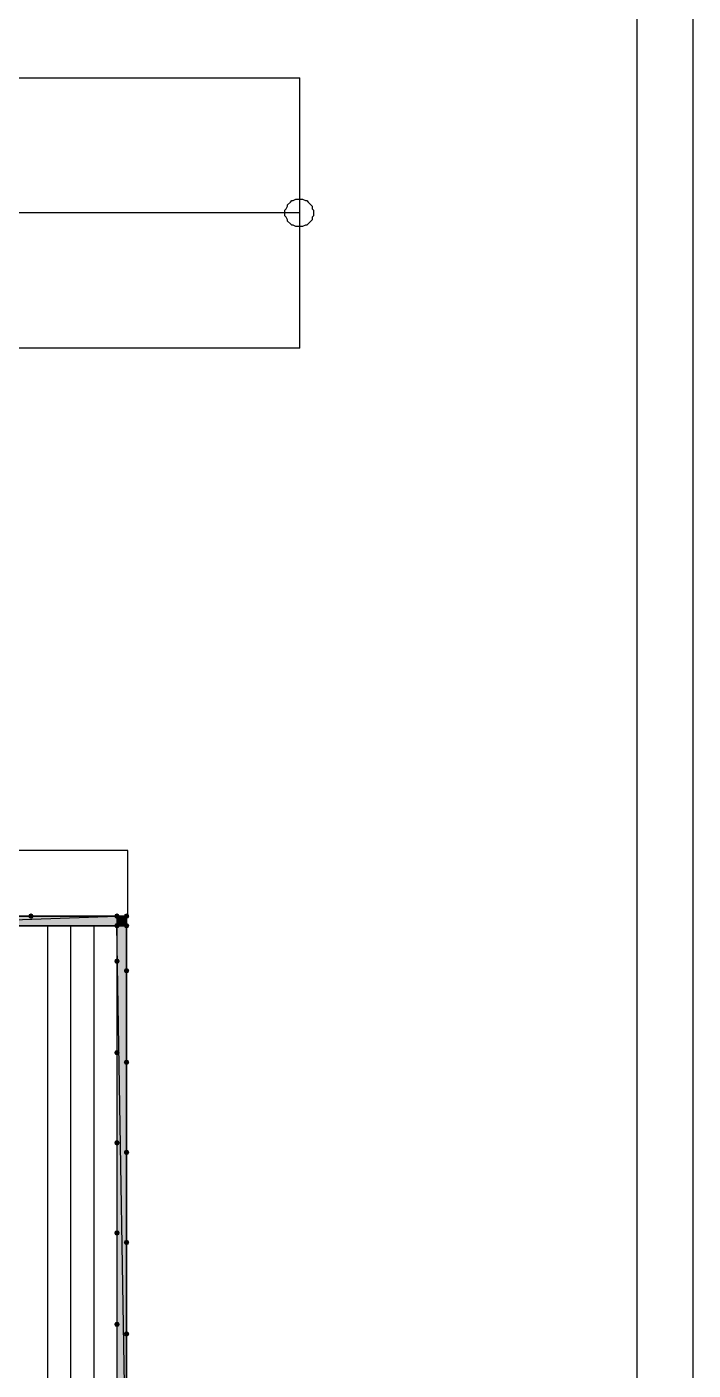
# Model space of a CAD drawing. Header units: millimetres. Extents: x 0 to 420, y 0 to 297.
# Drawn here: x 399.41 to 420.07, y 189.84 to 231.49 of the extents above; entities that cross this region are included whole.
import ezdxf

# ---------------------------------------------------------------- set-up
doc = ezdxf.new("R2010")
doc.units = ezdxf.units.MM
doc.layers.get('0').update_dxf_attribs({"linetype": 'CONTINUOUS'})

msp = doc.modelspace()

# ---------------------------------------------------------------- hatches: boundary and pattern name
at = {"true_color": 0x000007}
h = msp.add_hatch(color=0, dxfattribs=at)
h.paths.add_polyline_path([(402.209, 203.623333), (393.7, 203.623333), (402.209, 203.919667)], flags=0)
h.paths.add_polyline_path([(393.7, 203.623333), (402.209, 203.919667), (393.7, 203.919667)], flags=0)
at = {"true_color": 0x0000fe}
for points in [[(399.626667, 203.919667), (399.601796, 203.859871), (399.542, 203.835), (399.482204, 203.859871), (399.457333, 203.919667), (399.482204, 203.979462), (399.542, 204.004333), (399.601796, 203.979463)], [(402.293667, 203.919667), (402.268796, 203.859871), (402.209, 203.835), (402.149204, 203.859871), (402.124333, 203.919667), (402.149204, 203.979462), (402.209, 204.004333), (402.268796, 203.979463)], [(402.293667, 203.623333), (402.268796, 203.563538), (402.209, 203.538667), (402.149204, 203.563538), (402.124333, 203.623333), (402.149204, 203.683129), (402.209, 203.708), (402.268796, 203.683129)], [(402.293667, 203.623333), (402.268796, 203.563538), (402.209, 203.538667), (402.149204, 203.563538), (402.124333, 203.623333), (402.149204, 203.683129), (402.209, 203.708), (402.268796, 203.683129)], [(402.293667, 203.623333), (402.268796, 203.563538), (402.209, 203.538667), (402.149204, 203.563538), (402.124333, 203.623333), (402.149204, 203.683129), (402.209, 203.708), (402.268796, 203.683129)], [(402.59, 203.919667), (402.565129, 203.859871), (402.505333, 203.835), (402.445538, 203.859871), (402.420667, 203.919667), (402.445537, 203.979462), (402.505333, 204.004333), (402.565129, 203.979463)], [(402.59, 203.919667), (402.565129, 203.859871), (402.505333, 203.835), (402.445538, 203.859871), (402.420667, 203.919667), (402.445537, 203.979462), (402.505333, 204.004333), (402.565129, 203.979463)], [(402.59, 203.919667), (402.565129, 203.859871), (402.505333, 203.835), (402.445538, 203.859871), (402.420667, 203.919667), (402.445537, 203.979462), (402.505333, 204.004333), (402.565129, 203.979463)], [(402.59, 203.623333), (402.565129, 203.563538), (402.505333, 203.538667), (402.445538, 203.563538), (402.420667, 203.623333), (402.445537, 203.683129), (402.505333, 203.708), (402.565129, 203.683129)], [(402.59, 203.623333), (402.565129, 203.563538), (402.505333, 203.538667), (402.445538, 203.563538), (402.420667, 203.623333), (402.445537, 203.683129), (402.505333, 203.708), (402.565129, 203.683129)], [(402.293667, 202.522667), (402.268796, 202.462871), (402.209, 202.438), (402.149204, 202.462871), (402.124333, 202.522667), (402.149204, 202.582462), (402.209, 202.607333), (402.268796, 202.582463)], [(402.59, 202.226333), (402.565129, 202.166537), (402.505333, 202.141667), (402.445538, 202.166537), (402.420667, 202.226333), (402.445537, 202.286129), (402.505333, 202.311), (402.565129, 202.286129)], [(402.293667, 199.686333), (402.268796, 199.626537), (402.209, 199.601667), (402.149204, 199.626537), (402.124333, 199.686333), (402.149204, 199.746129), (402.209, 199.771), (402.268796, 199.746129)], [(402.59, 199.39), (402.565129, 199.330204), (402.505333, 199.305333), (402.445538, 199.330204), (402.420667, 199.39), (402.445537, 199.449796), (402.505333, 199.474667), (402.565129, 199.449796)], [(402.293667, 196.892333), (402.268796, 196.832537), (402.209, 196.807667), (402.149204, 196.832537), (402.124333, 196.892333), (402.149204, 196.952129), (402.209, 196.977), (402.268796, 196.952129)], [(402.59, 196.596), (402.565129, 196.536204), (402.505333, 196.511333), (402.445538, 196.536204), (402.420667, 196.596), (402.445537, 196.655796), (402.505333, 196.680667), (402.565129, 196.655796)], [(402.293667, 194.098333), (402.268796, 194.038537), (402.209, 194.013667), (402.149204, 194.038537), (402.124333, 194.098333), (402.149204, 194.158129), (402.209, 194.183), (402.268796, 194.158129)], [(402.59, 193.802), (402.565129, 193.742204), (402.505333, 193.717333), (402.445538, 193.742204), (402.420667, 193.802), (402.445537, 193.861796), (402.505333, 193.886667), (402.565129, 193.861796)], [(402.293667, 191.262), (402.268796, 191.202204), (402.209, 191.177333), (402.149204, 191.202204), (402.124333, 191.262), (402.149204, 191.321796), (402.209, 191.346667), (402.268796, 191.321796)], [(402.59, 190.965667), (402.565129, 190.905871), (402.505333, 190.881), (402.445538, 190.905871), (402.420667, 190.965667), (402.445537, 191.025462), (402.505333, 191.050333), (402.565129, 191.025463)]]:
    msp.add_hatch(color=0, dxfattribs=at).paths.add_polyline_path(points, flags=0)
at = {"true_color": 0x000007}
for points in [[(402.209, 203.623333), (402.505333, 203.623333), (402.505333, 203.919667)], [(402.209, 203.623333), (402.505333, 203.919667), (402.209, 203.919667)]]:
    msp.add_hatch(color=0, dxfattribs=at).paths.add_polyline_path(points, flags=0)
h = msp.add_hatch(color=0, dxfattribs=at)
h.paths.add_polyline_path([(402.505333, 203.623333), (402.505333, 185.674), (402.209, 203.623333)], flags=0)
h.paths.add_polyline_path([(402.505333, 185.674), (402.209, 203.623333), (402.209, 185.674)], flags=0)

# ---------------------------------------------------------------- linework, layer by layer
at = {"color": 0, "true_color": 0x000007}
for points in [[(0.211668, 0), (420.073667, 0), (420.073667, 296.925999), (0.211668, 296.925999)], [(7.239002, 1.735667), (418.338, 1.735667), (418.338, 295.190332), (7.239002, 295.190332)], [(407.416, 225.721333), (407.416, 225.806), (407.458333, 225.848333), (407.500667, 225.933), (407.500667, 225.975333), (407.585333, 226.06), (407.627667, 226.102333), (407.67, 226.102333), (407.754667, 226.144667), (407.839333, 226.144667), (407.881667, 226.144667), (407.966333, 226.144667), (408.051, 226.102333), (408.093333, 226.102333), (408.135667, 226.06), (408.220333, 225.975333), (408.262667, 225.933), (408.262667, 225.848333), (408.305, 225.806), (408.305, 225.721333), (408.305, 225.636667), (408.262667, 225.594333), (408.262667, 225.509667), (408.220333, 225.467333), (408.135667, 225.382667), (408.093333, 225.340333), (408.051, 225.340333), (407.966333, 225.298), (407.881667, 225.298), (407.839333, 225.298), (407.754667, 225.298), (407.67, 225.340333), (407.627667, 225.340333), (407.585333, 225.382667), (407.500667, 225.467333), (407.500667, 225.509667), (407.458333, 225.594333), (407.416, 225.636667)], [(402.209, 203.623333), (393.7, 203.623333), (402.209, 203.919667)], [(393.7, 203.623333), (402.209, 203.919667), (393.7, 203.919667)], [(402.209, 203.623333), (402.505333, 203.623333), (402.505333, 203.919667)], [(402.209, 203.623333), (402.505333, 203.919667), (402.209, 203.919667)], [(401.616333, 203.623333), (402.209, 203.623333), (402.209, 121.285), (401.616333, 121.285), (394.673667, 121.285), (394.123333, 121.285), (394.123333, 203.623333), (394.673667, 203.623333)], [(402.505333, 203.623333), (402.505333, 185.674), (402.209, 203.623333)], [(402.505333, 185.674), (402.209, 203.623333), (402.209, 185.674)]]:
    msp.add_lwpolyline(points, close=True, dxfattribs=at)
for points in [[(407.881667, 221.530333), (381.762, 221.530333), (381.762, 229.912333), (407.881667, 229.912333)], [(407.881667, 221.530333), (407.881667, 229.912333)], [(407.881667, 225.721333), (381.762, 225.721333), (385.783667, 221.530333)], [(402.547667, 203.919667), (402.547667, 205.951667), (394.462, 205.951667), (394.462, 203.919667)], [(402.209, 203.919667), (393.7, 203.919667)], [(402.209, 203.623333), (393.7, 203.623333), (393.7, 203.919667), (402.505333, 203.919667), (402.505333, 203.623333)], [(402.209, 203.623333), (402.209, 185.674)], [(402.209, 203.623333), (402.209, 185.674), (402.505333, 185.674)], [(402.505333, 185.674), (402.505333, 203.623333)]]:
    msp.add_lwpolyline(points, dxfattribs=at)
at = {"color": 0, "true_color": 0x0000fd}
for points in [[(400.05, 203.623333), (400.05, 121.285)], [(400.769667, 203.623333), (400.769667, 121.285)], [(401.489333, 203.623333), (401.489333, 121.285)]]:
    msp.add_lwpolyline(points, dxfattribs=at)

doc.saveas('drawing.dxf')
